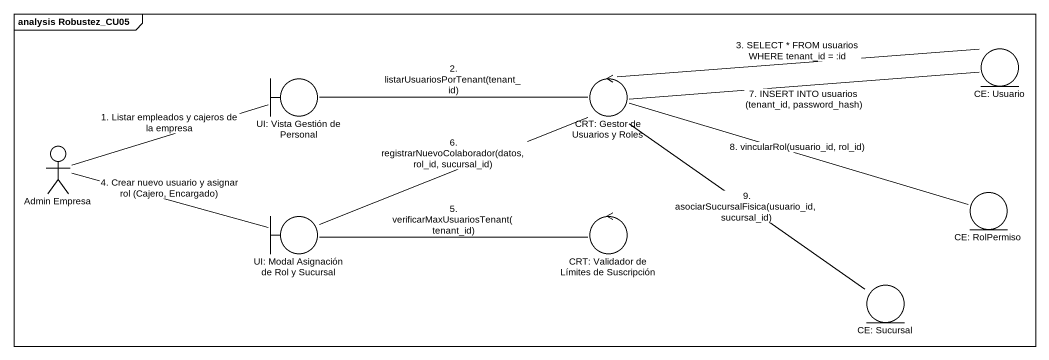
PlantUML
@startuml
mainframe analysis Robustez_CU05
boundary "UI: Vista Gestión de Personal" as UI_Vista_Gestión_de_Personal
control "CRT: Gestor de Usuarios y Roles" as CRT_Gestor_de_Usuarios_y
entity "CE: Usuario" as CE_Usuario
actor "Admin Empresa" as Admin_Empresa
entity "CE: RolPermiso" as CE_RolPermiso
boundary "UI: Modal Asignación de Rol y Sucursal" as UI_Modal_Asignación_de_Rol
control "CRT: Validador de Límites de Suscripción" as CRT_Validador_de_Límites_de
entity "CE: Sucursal" as CE_Sucursal
UI_Vista_Gestión_de_Personal -right- CRT_Gestor_de_Usuarios_y : 2. listarUsuariosPorTenant(tenant_id)
CRT_Gestor_de_Usuarios_y -right- CE_Usuario : 3. SELECT * FROM usuarios WHERE tenant_id = :id
CRT_Gestor_de_Usuarios_y -right- CE_Usuario : 7. INSERT INTO usuarios (tenant_id, password_hash)
CRT_Gestor_de_Usuarios_y -right- CE_RolPermiso : 8. vincularRol(usuario_id, rol_id)
CRT_Gestor_de_Usuarios_y -- CE_Sucursal : 9. asociarSucursalFisica(usuario_id, sucursal_id)
Admin_Empresa -right- UI_Vista_Gestión_de_Personal : 1. Listar empleados y cajeros de la empresa
Admin_Empresa -right- UI_Modal_Asignación_de_Rol : 4. Crear nuevo usuario y asignar rol (Cajero, Encargado)
UI_Modal_Asignación_de_Rol -right- CRT_Gestor_de_Usuarios_y : 6. registrarNuevoColaborador(datos, rol_id, sucursal_id)
UI_Modal_Asignación_de_Rol -right- CRT_Validador_de_Límites_de : 5. verificarMaxUsuariosTenant(tenant_id)
@enduml
